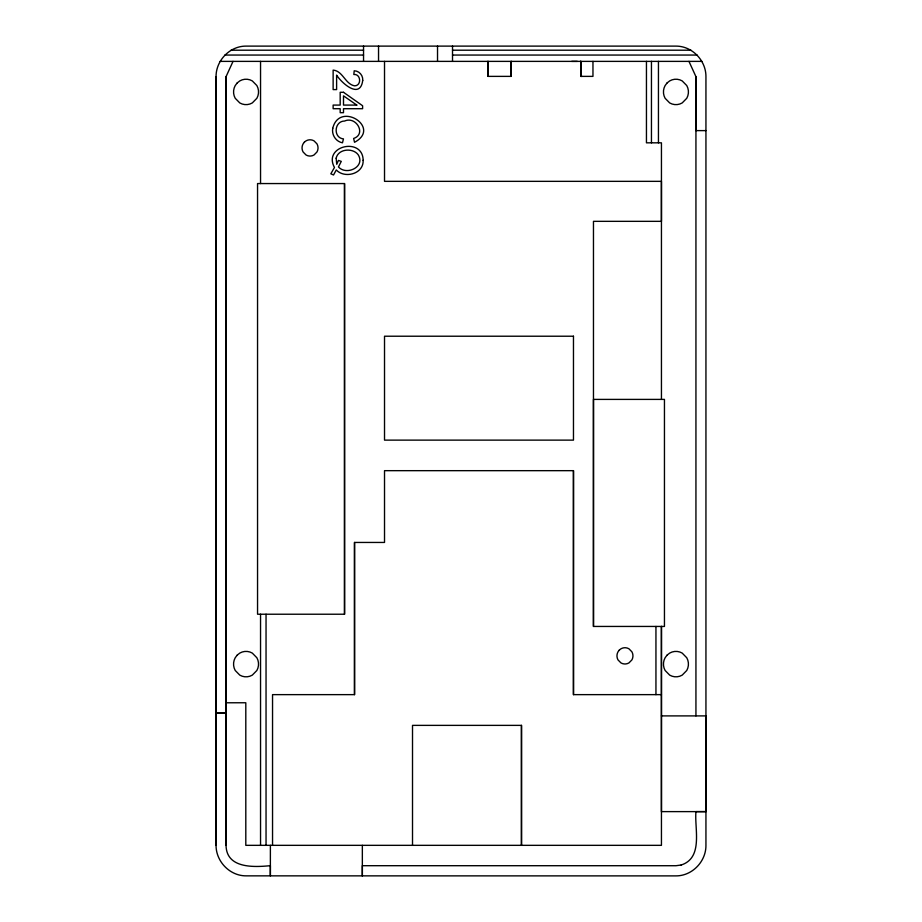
<?xml version="1.0" encoding="UTF-8"?>
<svg xmlns="http://www.w3.org/2000/svg" width="922" height="922" viewBox="0 0 922 922"><rect width="100%" height="100%" fill="white"/><g stroke="black" fill="none" stroke-linecap="round" stroke-linejoin="round"><path stroke-width="1.38" d="M216.059 845.313L216.059 76.653C215.932 60.506 229.785 46.031 246.047 46.112L675.941 46.112C692.203 46.031 706.068 60.506 705.941 76.653L705.941 845.359C706.079 861.505 692.215 875.969 675.941 875.888L246.047 875.854C229.785 875.923 215.932 861.448 216.059 845.313L216.059 76.653M270.388 845.336L270.365 875.888L270.388 865.677C254.023 867.256 226.363 868.731 226.051 845.301L226.051 76.653L233.024 61.382M344.528 614.225L344.528 183.559L257.549 183.559L257.549 614.225L344.528 614.225L344.528 183.559M272.543 845.336L272.543 694.635L354.521 694.635L354.521 542.447L384.52 542.447L384.52 470.669L573.472 470.669L573.472 694.635L661.443 694.635M362.346 845.336L362.346 875.888L362.346 865.7L675.953 865.723L681.128 865.02M487.992 76.376L487.992 61.382L487.992 76.376L511.18 76.376L511.18 61.382L511.18 76.376M521.483 725.372L521.483 845.336L521.483 725.372L412.514 725.372L412.514 845.336M573.472 694.635L573.472 470.669M592.961 61.382L592.961 76.376L580.779 76.376L580.779 61.382L580.779 76.376L581.966 76.376M593.468 626.441L593.468 399.399L664.451 399.399L664.451 626.441L593.468 626.441L593.468 221.338L661.443 221.338L661.443 181.346L384.52 181.346L384.52 61.382M661.443 399.399L661.443 142.829L646.449 142.829L646.449 61.359M695.937 715.898L695.937 76.653L688.965 61.382M681.128 865.02C703.601 857.875 694.347 828.521 695.949 811.625L705.941 811.614L705.941 715.898L661.443 715.898M231.053 50.203L363.545 50.203M452.518 50.203L690.935 50.203M224.841 55.055L363.545 55.055M452.518 55.055L697.147 55.055M571.721 61.382L577.276 61.382M220.081 61.382L701.919 61.382M705.941 130.613L695.937 130.613L695.937 76.653M226.051 702.783L245.805 702.76L245.805 845.336L661.443 845.336L661.443 626.441L661.443 811.614L705.941 811.614M658.446 61.382L658.446 142.829M655.945 626.441L655.945 694.635M651.451 61.359L651.451 142.829M580.768 61.382L580.779 76.376M452.518 46.112L452.518 61.382M437.524 46.112L437.524 61.382M378.539 46.112L378.539 61.382M363.545 46.112L363.545 61.382M354.521 542.447L354.521 694.635M266.043 614.225L266.043 845.336M260.546 61.382L260.546 183.559M260.546 614.225L260.546 845.336M226.051 76.653L226.051 845.301M332.75 128.319C331.517 134.843 335.862 141.608 342.477 142.806L343.468 138.899C332.992 137.885 334.144 121.093 344.586 121.036C356.18 115.78 366.714 134.22 353.622 138.461L354.532 142.299C381.985 127.651 339.434 100.59 332.75 128.319M363.141 160.324C363.81 173.866 344.747 178.972 336.288 169.959L333.545 174.973L330.837 173.82L334.456 167.481C322.573 145.688 362.934 136.744 363.141 160.324M362.738 80.364C360.237 99.726 341.82 83.245 336.611 75.131L336.611 89.595L333.13 89.595L333.13 70.107C342.915 70.913 345.254 84.248 354.636 85.838C361.793 85.804 360.975 73.656 353.829 74.509L354.209 70.787C359.234 70.844 363.13 75.431 362.738 80.364M336.15 158.227L336.749 164.289L338.432 160.428L341.278 161.373L338.455 166.94C346.637 176.021 365.827 166.605 358.105 154.631C352.757 147.589 338.155 148.753 336.15 158.227M237.219 82.922L235.225 85.562A12.92 12.92 0 0 0 235.225 98.285L239.801 102.941A12.309 12.309 0 0 0 252.294 102.941L256.869 98.285A12.92 12.92 0 0 0 256.869 85.562L252.294 80.906A12.309 12.309 0 0 0 239.801 80.906L237.219 82.922M304.375 142.161L303.108 143.844A8.275 8.275 0 0 0 303.108 151.992L306.035 154.977A7.883 7.883 0 0 0 314.033 154.977L316.961 151.992A8.275 8.275 0 0 0 316.961 143.844L314.033 140.87A7.883 7.883 0 0 0 306.035 140.87L304.375 142.161M667.102 82.922L665.119 85.562A12.92 12.92 0 0 0 665.119 98.285L669.695 102.941A12.309 12.309 0 0 0 682.188 102.941L686.763 98.285A12.92 12.92 0 0 0 686.763 85.562L682.188 80.906A12.309 12.309 0 0 0 669.695 80.906L667.102 82.922M237.219 655.116L235.225 657.743A12.92 12.92 0 0 0 235.225 670.478L239.801 675.135A12.309 12.309 0 0 0 252.294 675.135L256.869 670.478A12.92 12.92 0 0 0 256.869 657.755L252.294 653.087A12.309 12.309 0 0 0 239.801 653.087L237.219 655.116M619.296 650.102L618.028 651.785A8.275 8.275 0 0 0 618.028 659.933L620.955 662.906A7.883 7.883 0 0 0 628.954 662.906L631.881 659.933A8.275 8.275 0 0 0 631.881 651.785L628.954 648.8A7.883 7.883 0 0 0 620.955 648.8L619.296 650.102M667.102 655.116L665.119 657.743A12.92 12.92 0 0 0 665.119 670.478L669.695 675.135A12.309 12.309 0 0 0 682.188 675.135L686.763 670.478A12.92 12.92 0 0 0 686.763 657.755L682.188 653.087A12.309 12.309 0 0 0 669.695 653.087L667.102 655.116M216.082 712.96L226.074 712.971L216.082 712.96M343.503 92.292L340.183 92.292L340.183 105.085L333.13 105.085L333.13 108.704L340.183 108.704L340.183 112.691L343.503 112.691L343.503 108.704L362.611 108.704L362.611 105.753L343.503 92.292M356.802 105.085L343.503 105.085L343.503 95.853L356.802 105.085M573.472 336.219L384.52 336.219L384.52 440.128L573.472 440.128L573.472 336.219"/></g></svg>
